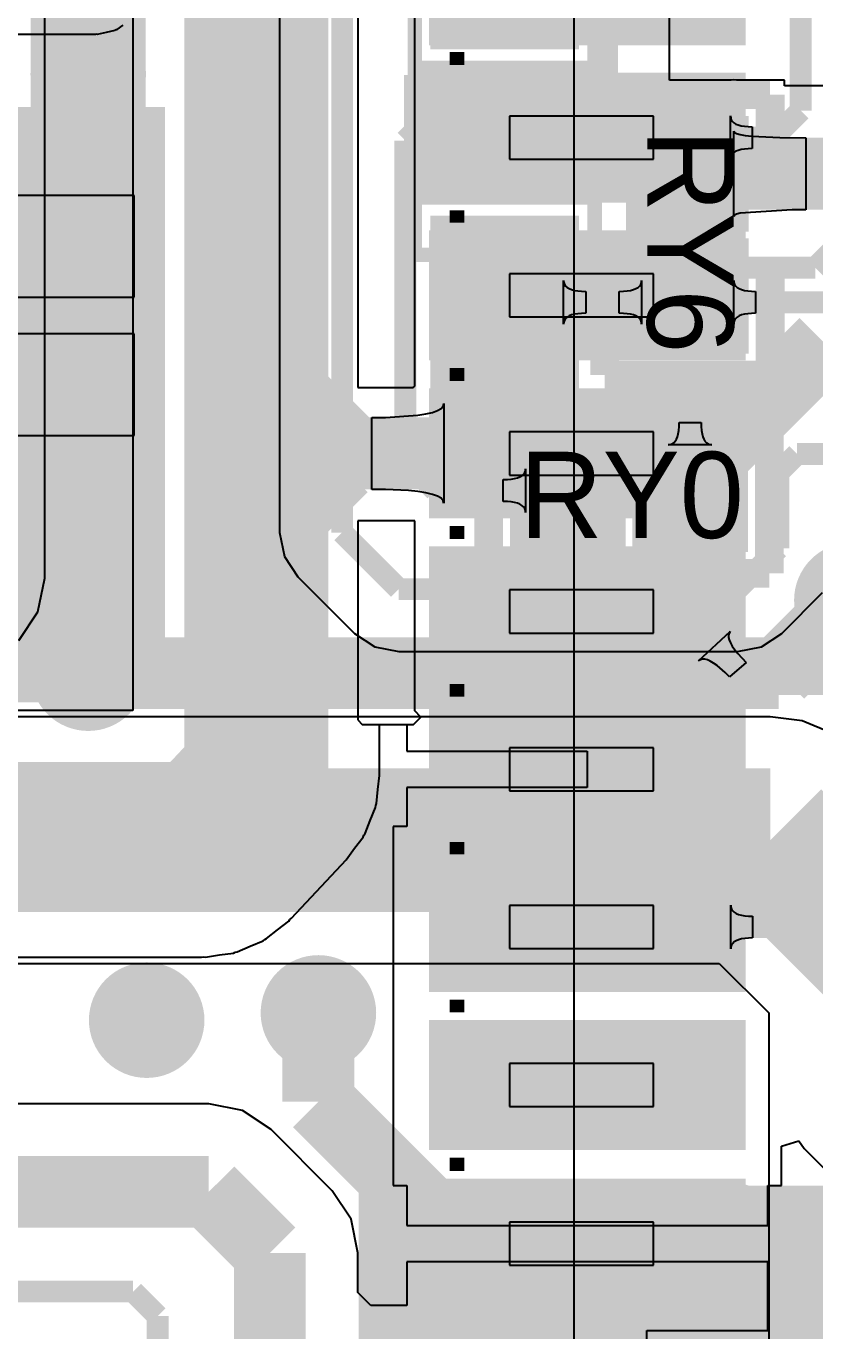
# Model space of a CAD drawing. Extents: x 40.9 to 121.6, y 83.2 to 120.
# Drawn here: x 84.18 to 89.66, y 95.05 to 104.12 of the extents above; entities that cross this region are included whole.
import ezdxf

# ---------------------------------------------------------------- set-up
doc = ezdxf.new("R2010")
doc.units = 0
for name, color, linetype in [('BOTTOMLAYER', 5, 'CONTINUOUS'), ('BOTTOMOVERLAY', 54, 'CONTINUOUS'), ('BOTTOMPASTE', 16, 'CONTINUOUS'), ('BOTTOMSOLDER', 6, 'CONTINUOUS'), ('MECHANICAL13', 56, 'CONTINUOUS'), ('MECHANICAL15', 56, 'CONTINUOUS'), ('MECHANICAL4', 56, 'CONTINUOUS'), ('MECHANICAL5', 56, 'CONTINUOUS'), ('MULTILAYER', 9, 'CONTINUOUS'), ('TOPLAYER', 1, 'CONTINUOUS'), ('TOPOVERLAY', 2, 'CONTINUOUS'), ('TOPPASTE', 8, 'CONTINUOUS'), ('TOPSOLDER', 216, 'CONTINUOUS')]:
    doc.layers.add(name, color=color, linetype=linetype)

msp = doc.modelspace()

# ---------------------------------------------------------------- linework, layer by layer
at = {"layer": 'BOTTOMLAYER'}
for p, q in [((84.304754, 100.2792), (84.304754, 110.132246)), ((84.918466, 106.3752), (84.918466, 100.9396)), ((86.481839, 106.082749), (86.481839, 101.605883)), ((86.876839, 101.615436), (86.876839, 104.985998)), ((89.072009, 103.190896), (89.072009, 103.494898)), ((89.072009, 103.494898), (89.073528, 103.480459)), ((89.073528, 103.480459), (89.07809, 103.467538)), ((89.07809, 103.467538), (89.085689, 103.456138)), ((89.085689, 103.456138), (89.096329, 103.446257)), ((89.096329, 103.446257), (89.11001, 103.437898)), ((89.11001, 103.437898), (89.126728, 103.431058)), ((89.126728, 103.431058), (89.146489, 103.425737)), ((89.146489, 103.425737), (89.169291, 103.421937)), ((89.169291, 103.421937), (89.19513, 103.419659)), ((89.19513, 103.419659), (89.22401, 103.418899)), ((89.22401, 103.418899), (89.22401, 103.266895)), ((89.146489, 103.260058), (89.126728, 103.254736)), ((89.169291, 103.263857), (89.146489, 103.260058)), ((89.19513, 103.266136), (89.169291, 103.263857)), ((89.22401, 103.266895), (89.19513, 103.266136)), ((89.073528, 103.205336), (89.072009, 103.190896)), ((89.07809, 103.218257), (89.073528, 103.205336)), ((89.085689, 103.229656), (89.07809, 103.218257)), ((89.096329, 103.239537), (89.085689, 103.229656)), ((89.11001, 103.247896), (89.096329, 103.239537)), ((89.126728, 103.254736), (89.11001, 103.247896)), ((86.481839, 101.605883), (86.867286, 101.605883)), ((86.867286, 101.605883), (86.876839, 101.615436)), ((86.999887, 101.431974), (87.034888, 101.44458)), ((87.034888, 101.44458), (87.059887, 101.459124)), ((87.059887, 101.459124), (87.074888, 101.475609)), ((87.074888, 101.475609), (87.079887, 101.494031)), ((87.079887, 101.494031), (87.079887, 100.800103)), ((86.579888, 101.397067), (86.674889, 101.398037)), ((86.579888, 100.897068), (86.579888, 101.397067)), ((86.674889, 101.398037), (86.899887, 101.412581)), ((86.899887, 101.412581), (86.954888, 101.421308)), ((86.954888, 101.421308), (86.999887, 101.431974)), ((84.918466, 100.9396), (84.918466, 99.358534)), ((86.674889, 100.896097), (86.579888, 100.897068)), ((86.834889, 100.88834), (86.674889, 100.896097)), ((86.899887, 100.881553), (86.834889, 100.88834)), ((86.954888, 100.872826), (86.899887, 100.881553)), ((86.999887, 100.86216), (86.954888, 100.872826)), ((87.034888, 100.849554), (86.999887, 100.86216)), ((87.059887, 100.83501), (87.034888, 100.849554)), ((87.074888, 100.818526), (87.059887, 100.83501)), ((87.079887, 100.800103), (87.074888, 100.818526)), ((86.876839, 100.678739), (86.481839, 100.678739)), ((86.481839, 100.678739), (86.481839, 99.293761)), ((86.876839, 99.355961), (86.876839, 100.678739)), ((84.258188, 100.045091), (84.304754, 100.2792)), ((84.125575, 99.846625), (84.258188, 100.045091)), ((88.850876, 99.704347), (89.070739, 99.908314)), ((89.070739, 99.908314), (89.062093, 99.897118)), ((89.062093, 99.897118), (89.057823, 99.883633)), ((89.057823, 99.883633), (89.057932, 99.86786)), ((89.057932, 99.86786), (89.06242, 99.849795)), ((89.06242, 99.849795), (89.071285, 99.829445)), ((89.071285, 99.829445), (89.084526, 99.806803)), ((89.084526, 99.806803), (89.102143, 99.781873)), ((89.102143, 99.781873), (89.124142, 99.754654)), ((89.124142, 99.754654), (89.181267, 99.693352)), ((88.862779, 99.712287), (88.850876, 99.704347)), ((88.876812, 99.716008), (88.862779, 99.712287)), ((88.892977, 99.715508), (88.876812, 99.716008)), ((88.911275, 99.710786), (88.892977, 99.715508)), ((88.931704, 99.701845), (88.911275, 99.710786)), ((88.954267, 99.68868), (88.931704, 99.701845)), ((88.978961, 99.671297), (88.954267, 99.68868)), ((89.034747, 99.623865), (88.978961, 99.671297)), ((89.181267, 99.693352), (89.065839, 99.593819)), ((89.065839, 99.593819), (89.034747, 99.623865)), ((84.918466, 99.358534), (83.803419, 99.358534)), ((86.9188, 99.314), (86.876839, 99.355961)), ((86.481839, 99.293761), (86.5124, 99.2632)), ((86.868, 99.2632), (86.9188, 99.314)), ((86.5124, 99.2632), (86.868, 99.2632)), ((86.633134, 98.9076), (86.633134, 99.2632)), ((86.633134, 99.2632), (86.822839, 99.2632)), ((86.822839, 99.2632), (86.822839, 99.076967)), ((86.822839, 99.076967), (88.076837, 99.076967)), ((88.076837, 99.076967), (88.076837, 98.822967)), ((86.620317, 98.810252), (86.633134, 98.9076)), ((88.076837, 98.822967), (86.822839, 98.822967)), ((86.822839, 98.822967), (86.822839, 98.55346)), ((86.610645, 98.712523), (86.620317, 98.810252)), ((86.566332, 98.594959), (86.603921, 98.685706)), ((86.603921, 98.685706), (86.605737, 98.699505)), ((86.605737, 98.699505), (86.610645, 98.712523)), ((86.531707, 98.503095), (86.566332, 98.594959)), ((86.822839, 98.55346), (86.726839, 98.55346)), ((86.726839, 98.55346), (86.726839, 97.153438)), ((86.458499, 98.401033), (86.518272, 98.478934)), ((86.518272, 98.478934), (86.523596, 98.491789)), ((86.523596, 98.491789), (86.531707, 98.503095)), ((86.401257, 98.321233), (86.458499, 98.401033)), ((86.020257, 97.914833), (86.401257, 98.321233)), ((89.073787, 97.701448), (89.073787, 98.00545)), ((89.073787, 98.00545), (89.075306, 97.991011)), ((86.001027, 97.894973), (86.009495, 97.906012)), ((86.009495, 97.906012), (86.020257, 97.914833)), ((89.075306, 97.991011), (89.079868, 97.97809)), ((89.079868, 97.97809), (89.087467, 97.96669)), ((89.087467, 97.96669), (89.098107, 97.956809)), ((89.098107, 97.956809), (89.111788, 97.94845)), ((89.111788, 97.94845), (89.128506, 97.94161)), ((89.128506, 97.94161), (89.148267, 97.936289)), ((89.148267, 97.936289), (89.171069, 97.932489)), ((89.171069, 97.932489), (89.196908, 97.930211)), ((89.196908, 97.930211), (89.225788, 97.929451)), ((89.225788, 97.929451), (89.225788, 97.777447)), ((85.847182, 97.772934), (85.92313, 97.835202)), ((85.92313, 97.835202), (86.001027, 97.894973)), ((85.732719, 97.721138), (85.823466, 97.758728)), ((85.823466, 97.758728), (85.834502, 97.767196)), ((85.834502, 97.767196), (85.847182, 97.772934)), ((89.079868, 97.728809), (89.075306, 97.715888)), ((89.087467, 97.740208), (89.079868, 97.728809)), ((89.098107, 97.750089), (89.087467, 97.740208)), ((89.111788, 97.758448), (89.098107, 97.750089)), ((89.128506, 97.765288), (89.111788, 97.758448)), ((89.148267, 97.77061), (89.128506, 97.765288)), ((89.171069, 97.774409), (89.148267, 97.77061)), ((89.196908, 97.776688), (89.171069, 97.774409)), ((89.225788, 97.777447), (89.196908, 97.776688)), ((83.6676, 97.643866), (85.3948, 97.643866)), ((85.3948, 97.643866), (85.408592, 97.645682)), ((85.408592, 97.645682), (85.422443, 97.644311)), ((85.422443, 97.644311), (85.519326, 97.660259)), ((85.519326, 97.660259), (85.616694, 97.673079)), ((85.616694, 97.673079), (85.629557, 97.678408)), ((85.629557, 97.678408), (85.643278, 97.680666)), ((85.643278, 97.680666), (85.732719, 97.721138)), ((89.075306, 97.715888), (89.073787, 97.701448)), ((86.726839, 97.153438), (86.726839, 96.055396)), ((85.4456, 96.623754), (83.336798, 96.623754)), ((85.679709, 96.577188), (85.4456, 96.623754)), ((85.878175, 96.444575), (85.679709, 96.577188)), ((86.302573, 96.020176), (85.878175, 96.444575)), ((89.426834, 96.330143), (89.548365, 96.367008)), ((89.548365, 96.367008), (89.583471, 96.314471)), ((89.426834, 96.055396), (89.426834, 96.330143)), ((89.583471, 96.314471), (89.735871, 96.162071)), ((86.435187, 95.821711), (86.302573, 96.020176)), ((86.726839, 96.055396), (86.823067, 96.055396)), ((86.823067, 96.055396), (86.823067, 95.778523)), ((89.331063, 95.778523), (89.331063, 96.055396)), ((89.331063, 96.055396), (89.426834, 96.055396)), ((86.481752, 95.587602), (86.435187, 95.821711)), ((86.823067, 95.778523), (89.331063, 95.778523)), ((86.481752, 95.312705), (86.481752, 95.587602)), ((89.331063, 95.524523), (86.823067, 95.524523)), ((86.823067, 95.524523), (86.823067, 95.222898)), ((89.331063, 95.047524), (89.331063, 95.524523)), ((86.571557, 95.222901), (86.481752, 95.312705)), ((86.586037, 95.222901), (86.571557, 95.222901)), ((86.586037, 95.222898), (86.586037, 95.222901)), ((86.823067, 95.222898), (86.586037, 95.222898)), ((88.491035, 94.495899), (88.491035, 95.047524)), ((88.491035, 95.047524), (89.331063, 95.047524))]:
    msp.add_line(p, q, dxfattribs=at)
for points, const_width in [([(84.6074, 103.7844), (84.6074, 106.4006)], 0.800001), ([(85.7758, 100.9396), (85.7758, 106.3752)], 1.000001), ([(89.5604, 103.5304), (89.5604, 105.029)], 0.152001), ([(84.6074, 103.0478), (84.6074, 103.7844)], 0.800001), ([(89.372897, 103.342897), (89.5604, 103.5304)], 0.152001), ([(84.6074, 102.0826), (84.6074, 103.0478)], 0.800001), ([(88.075059, 103.342897), (89.372897, 103.342897)], 0.152001), ([(89.662, 102.4382), (89.916, 102.6922)], 0.152001), ([(84.6074, 101.1428), (84.6074, 102.0826)], 0.800001), ([(89.092329, 102.4382), (89.662, 102.4382)], 0.152001), ([(88.963929, 101.147067), (89.729064, 101.912202)], 0.499999), ([(89.729064, 101.912202), (90.666799, 101.912202)], 0.499999), ([(85.8139, 101.7905), (86.3854, 101.219)], 0.499999), ([(84.6074, 100.4062), (84.6074, 101.1428)], 0.800001), ([(85.7758, 98.9076), (85.7758, 100.9396)], 1.000001), ([(85.7758, 100.9396), (85.983267, 101.147067)], 0.499999), ([(85.983267, 101.147067), (88.076837, 101.147067)], 0.499999), ([(88.076837, 101.147067), (88.963929, 101.147067)], 0.499999), ([(85.8012, 100.4824), (86.3727, 101.0539)], 0.499999), ([(84.6074, 99.6188), (84.6074, 100.4062)], 0.800001), ([(88.076837, 100.048263), (88.718875, 100.048263)], 0.152001), ([(88.718875, 100.048263), (89.224538, 99.5426)], 0.152001), ([(89.224538, 99.5426), (90.405402, 99.5426)], 0.152001), ([(85.3948, 98.5012), (85.7758, 98.9076)], 1.000001), ([(83.6676, 98.5012), (85.3948, 98.5012)], 1.000001), ([(88.076837, 97.853449), (89.801751, 97.853449)], 0.152001), ([(86.2076, 96.63824), (86.2076, 97.2566)], 0.499999), ([(86.2076, 96.63824), (87.194316, 95.651523)], 0.499999), ([(83.0834, 96.012), (85.4456, 96.012)], 0.499999), ([(85.4456, 96.012), (85.869998, 95.587602)], 0.499999), ([(87.0712, 95.6818), (87.538535, 95.214465)], 0.499999), ([(85.869998, 89.298998), (85.869998, 95.587602)], 0.499999), ([(87.194316, 95.651523), (89.0524, 95.651523)], 0.499999), ([(87.538535, 94.368899), (87.538535, 95.214465)], 0.499999), ([(82.150999, 95.318801), (84.919599, 95.318801)], 0.152001), ([(84.919599, 95.318801), (85.09, 95.1484)], 0.152001), ([(85.09, 94.0054), (85.09, 95.1484)], 0.152001)]:
    msp.add_lwpolyline(points, dxfattribs=dict(at, const_width=const_width))
at = {"layer": 'BOTTOMLAYER', "const_width": 0.299999}
for points in [[(84.4574, 103.7844, 1), (84.7574, 103.7844, 1)], [(84.4574, 103.0478, 1), (84.7574, 103.0478, 1)], [(84.4574, 102.0826, 1), (84.7574, 102.0826, 1)], [(84.4574, 101.1428, 1), (84.7574, 101.1428, 1)], [(84.4574, 100.4062, 1), (84.7574, 100.4062, 1)], [(89.766, 100.1268, 1), (90.066, 100.1268, 1)], [(84.4574, 99.6188, 1), (84.7574, 99.6188, 1)], [(84.3304, 98.4504, 1), (84.6304, 98.4504, 1)], [(86.0576, 97.2566, 1), (86.3576, 97.2566, 1)], [(84.8638, 97.2058, 1), (85.1638, 97.2058, 1)], [(86.9212, 95.6818, 1), (87.2212, 95.6818, 1)], [(88.9024, 95.6818, 1), (89.2024, 95.6818, 1)]]:
    msp.add_lwpolyline(points, format="xyb", close=True, dxfattribs=at)
at = {"layer": 'BOTTOMLAYER'}
for points in [[(89.076835, 104.085974), (89.076835, 104.785998), (87.076839, 104.085974), (87.076839, 104.785998)], [(89.075057, 102.992885), (89.075057, 103.692909), (87.075061, 102.992885), (87.075061, 103.692909)], [(89.076835, 101.896367), (89.076835, 102.596391), (87.076839, 101.896367), (87.076839, 102.596391)], [(89.076835, 100.797055), (89.076835, 101.497079), (87.076839, 100.797055), (87.076839, 101.497079)], [(89.076835, 99.698251), (89.076835, 100.398275), (87.076839, 99.698251), (87.076839, 100.398275)], [(89.076835, 98.599955), (89.076835, 99.299979), (87.076839, 98.599955), (87.076839, 99.299979)], [(89.076835, 97.503437), (89.076835, 98.203461), (87.076839, 97.503437), (87.076839, 98.203461)], [(89.076835, 96.405395), (89.076835, 97.105419), (87.076839, 96.405395), (87.076839, 97.105419)], [(86.487, 93.726), (90.0684, 93.726), (86.487, 96.055393), (90.0684, 96.055393)], [(89.077063, 95.301524), (89.077063, 96.001522), (87.077067, 95.301524), (87.077067, 96.001522)]]:
    msp.add_solid(points, dxfattribs=at)
at = {"layer": 'BOTTOMOVERLAY', "const_width": 0.1016}
for points in [[(87.171886, 103.847824), (87.171886, 103.937511)], [(87.171886, 102.751255), (87.171886, 102.837945)], [(87.171886, 101.651689), (87.171886, 101.741427)], [(87.171886, 100.553139), (87.171886, 100.642115)], [(87.171886, 99.454843), (87.171886, 99.543311)], [(87.171886, 98.358325), (87.171886, 98.445015)], [(87.171886, 97.260283), (87.171886, 97.348497)], [(87.171886, 96.156399), (87.171886, 96.250455)]]:
    msp.add_lwpolyline(points, dxfattribs=at)
at = {"layer": 'BOTTOMPASTE'}
for points in [[(89.076835, 104.085974), (89.076835, 104.785998), (87.076839, 104.085974), (87.076839, 104.785998)], [(89.075057, 102.992885), (89.075057, 103.692909), (87.075061, 102.992885), (87.075061, 103.692909)], [(89.076835, 101.896367), (89.076835, 102.596391), (87.076839, 101.896367), (87.076839, 102.596391)], [(89.076835, 100.797055), (89.076835, 101.497079), (87.076839, 100.797055), (87.076839, 101.497079)], [(89.076835, 99.698251), (89.076835, 100.398275), (87.076839, 99.698251), (87.076839, 100.398275)], [(89.076835, 98.599955), (89.076835, 99.299979), (87.076839, 98.599955), (87.076839, 99.299979)], [(89.076835, 97.503437), (89.076835, 98.203461), (87.076839, 97.503437), (87.076839, 98.203461)], [(89.076835, 96.405395), (89.076835, 97.105419), (87.076839, 96.405395), (87.076839, 97.105419)], [(89.077063, 95.301524), (89.077063, 96.001522), (87.077067, 95.301524), (87.077067, 96.001522)]]:
    msp.add_solid(points, dxfattribs=at)
at = {"layer": 'BOTTOMSOLDER', "const_width": 0.401599}
for points in [[(84.4066, 103.7844, 1), (84.8082, 103.7844, 1)], [(84.4066, 103.0478, 1), (84.8082, 103.0478, 1)], [(84.4066, 102.0826, 1), (84.8082, 102.0826, 1)], [(84.4066, 101.1428, 1), (84.8082, 101.1428, 1)], [(84.4066, 100.4062, 1), (84.8082, 100.4062, 1)], [(89.7152, 100.1268, 1), (90.1168, 100.1268, 1)], [(84.4066, 99.6188, 1), (84.8082, 99.6188, 1)], [(84.2796, 98.4504, 1), (84.6812, 98.4504, 1)], [(86.0068, 97.2566, 1), (86.4084, 97.2566, 1)], [(84.813, 97.2058, 1), (85.2146, 97.2058, 1)], [(86.8704, 95.6818, 1), (87.272, 95.6818, 1)], [(88.8516, 95.6818, 1), (89.2532, 95.6818, 1)]]:
    msp.add_lwpolyline(points, format="xyb", close=True, dxfattribs=at)
at = {"layer": 'BOTTOMSOLDER'}
for points in [[(89.178435, 103.984374), (89.178435, 104.887598), (86.975239, 103.984374), (86.975239, 104.887598)], [(89.176657, 102.891285), (89.176657, 103.794509), (86.973461, 102.891285), (86.973461, 103.794509)], [(89.178435, 101.794767), (89.178435, 102.697991), (86.975239, 101.794767), (86.975239, 102.697991)], [(89.178435, 100.695455), (89.178435, 101.598679), (86.975239, 100.695455), (86.975239, 101.598679)], [(89.178435, 99.596651), (89.178435, 100.499875), (86.975239, 99.596651), (86.975239, 100.499875)], [(89.178435, 98.498355), (89.178435, 99.401579), (86.975239, 98.498355), (86.975239, 99.401579)], [(89.178435, 97.401837), (89.178435, 98.305061), (86.975239, 97.401837), (86.975239, 98.305061)], [(89.178435, 96.303795), (89.178435, 97.207019), (86.975239, 96.303795), (86.975239, 97.207019)], [(89.178663, 95.199924), (89.178663, 96.103122), (86.975467, 95.199924), (86.975467, 96.103122)], [(88.338635, 93.667301), (88.338635, 95.070498), (86.738435, 93.667301), (86.738435, 95.070498)]]:
    msp.add_solid(points, dxfattribs=at)
at = {"layer": 'MECHANICAL13', "const_width": 0.1}
for points in [[(86.878, 102.527999), (86.878, 104.228001)], [(88.128, 102.527999), (88.128, 104.228001)], [(86.878, 102.527999), (88.128, 102.527999)]]:
    msp.add_lwpolyline(points, dxfattribs=at)
at = {"layer": 'MECHANICAL15', "const_width": 0.1}
for points in [[(87.503, 100.878), (87.503, 101.477996)], [(87.203006, 101.177999), (87.802999, 101.178002)]]:
    msp.add_lwpolyline(points, dxfattribs=at)
at = {"layer": 'MECHANICAL4'}
msp.add_line((87.986692, 94.775884), (87.986692, 109.525867), dxfattribs=at)
at = {"layer": 'MECHANICAL5'}
for p, q in [((88.536704, 103.49291), (87.536706, 103.49291)), ((87.536706, 103.49291), (87.536706, 103.192885)), ((88.536704, 103.192885), (88.536704, 103.49291)), ((87.536706, 103.192885), (88.536704, 103.192885)), ((88.536729, 102.396392), (87.536731, 102.396392)), ((87.536731, 102.396392), (87.536731, 102.096367)), ((88.536729, 102.096367), (88.536729, 102.396392)), ((87.536731, 102.096367), (88.536729, 102.096367)), ((88.536729, 101.29708), (87.536731, 101.29708)), ((87.536731, 101.29708), (87.536731, 100.997055)), ((88.536729, 100.997055), (88.536729, 101.29708)), ((87.536731, 100.997055), (88.536729, 100.997055)), ((88.536729, 100.198276), (87.536731, 100.198276)), ((87.536731, 100.198276), (87.536731, 99.898251)), ((88.536729, 99.898251), (88.536729, 100.198276)), ((87.536731, 99.898251), (88.536729, 99.898251)), ((88.536729, 99.09998), (87.536731, 99.09998)), ((87.536731, 99.09998), (87.536731, 98.799955)), ((88.536729, 98.799955), (88.536729, 99.09998)), ((87.536731, 98.799955), (88.536729, 98.799955)), ((88.536729, 98.003462), (87.536731, 98.003462)), ((87.536731, 98.003462), (87.536731, 97.703437)), ((88.536729, 97.703437), (88.536729, 98.003462)), ((87.536731, 97.703437), (88.536729, 97.703437)), ((88.536729, 96.90542), (87.536731, 96.90542)), ((87.536731, 96.90542), (87.536731, 96.605395)), ((88.536729, 96.605395), (88.536729, 96.90542)), ((87.536731, 96.605395), (88.536729, 96.605395)), ((88.536729, 95.801536), (87.536731, 95.801536)), ((87.536731, 95.801536), (87.536731, 95.501511)), ((88.536729, 95.501511), (88.536729, 95.801536)), ((87.536731, 95.501511), (88.536729, 95.501511))]:
    msp.add_line(p, q, dxfattribs=at)
at = {"layer": 'MULTILAYER', "const_width": 0.299999}
for points in [[(84.4574, 103.7844, 1), (84.7574, 103.7844, 1)], [(84.4574, 103.0478, 1), (84.7574, 103.0478, 1)], [(84.4574, 102.0826, 1), (84.7574, 102.0826, 1)], [(84.4574, 101.1428, 1), (84.7574, 101.1428, 1)], [(84.4574, 100.4062, 1), (84.7574, 100.4062, 1)], [(89.766, 100.1268, 1), (90.066, 100.1268, 1)], [(84.4574, 99.6188, 1), (84.7574, 99.6188, 1)], [(84.3304, 98.4504, 1), (84.6304, 98.4504, 1)], [(86.0576, 97.2566, 1), (86.3576, 97.2566, 1)], [(84.8638, 97.2058, 1), (85.1638, 97.2058, 1)], [(86.9212, 95.6818, 1), (87.2212, 95.6818, 1)], [(88.9024, 95.6818, 1), (89.2024, 95.6818, 1)]]:
    msp.add_lwpolyline(points, format="xyb", close=True, dxfattribs=at)
at = {"layer": 'TOPLAYER'}
for p, q in [((85.93806, 108.172085), (85.93806, 100.596995)), ((88.648545, 103.741802), (88.648545, 105.152124)), ((84.673056, 104.062853), (84.733623, 104.077546)), ((84.733623, 104.077546), (84.794763, 104.089708)), ((84.794763, 104.089708), (84.801039, 104.093902)), ((84.801039, 104.093902), (84.80837, 104.09568)), ((84.80837, 104.09568), (84.850173, 104.126203)), ((81.941657, 104.062543), (84.6582, 104.062543)), ((84.6582, 104.062543), (84.665602, 104.064016)), ((84.665602, 104.064016), (84.673056, 104.062853)), ((89.048798, 103.741802), (88.648545, 103.741802)), ((89.052842, 103.743117), (89.048798, 103.741802)), ((89.069662, 103.741802), (89.052842, 103.743117)), ((89.075798, 103.741802), (89.069662, 103.741802)), ((89.094953, 103.745612), (89.075798, 103.741802)), ((89.114107, 103.741802), (89.094953, 103.745612)), ((89.448, 103.741802), (89.114107, 103.741802)), ((89.448, 103.703557), (89.448, 103.741802)), ((90.481597, 103.703557), (89.448, 103.703557)), ((89.094953, 102.794852), (89.094953, 103.388754)), ((89.094953, 103.388754), (89.099954, 103.379834)), ((89.099954, 103.379834), (89.114953, 103.371851)), ((89.114953, 103.371851), (89.139954, 103.36481)), ((89.139954, 103.36481), (89.174952, 103.358706)), ((89.174952, 103.358706), (89.219954, 103.35354)), ((89.219954, 103.35354), (89.414952, 103.34368)), ((89.414952, 103.34368), (89.594952, 103.341802)), ((89.594952, 103.341802), (89.594952, 102.841803)), ((84.926, 102.940198), (83.439, 102.940198)), ((84.926, 102.233199), (84.926, 102.940198)), ((89.099954, 102.803772), (89.094953, 102.794852)), ((89.114953, 102.811755), (89.099954, 102.803772)), ((89.139954, 102.818796), (89.114953, 102.811755)), ((89.499953, 102.841334), (89.139954, 102.818796)), ((89.594952, 102.841803), (89.499953, 102.841334)), ((87.911904, 102.046001), (87.911904, 102.350004)), ((87.911904, 102.350004), (87.913454, 102.335564)), ((88.452546, 102.335564), (88.454095, 102.350004)), ((88.454095, 102.350004), (88.454095, 102.046001)), ((89.094953, 102.046001), (89.094953, 102.350004)), ((89.094953, 102.350004), (89.096472, 102.335564)), ((87.913454, 102.335564), (87.918107, 102.322643)), ((87.918107, 102.322643), (87.925859, 102.311243)), ((87.925859, 102.311243), (87.936713, 102.301363)), ((87.936713, 102.301363), (87.950667, 102.293003)), ((87.950667, 102.293003), (87.967721, 102.286163)), ((87.967721, 102.286163), (87.987878, 102.280842)), ((87.987878, 102.280842), (88.011137, 102.277042)), ((88.011137, 102.277042), (88.037495, 102.274764)), ((88.037495, 102.274764), (88.066954, 102.274004)), ((88.066954, 102.274004), (88.066954, 102.122)), ((88.299046, 102.274004), (88.328505, 102.274764)), ((88.299046, 102.122), (88.299046, 102.274004)), ((88.328505, 102.274764), (88.354863, 102.277042)), ((88.354863, 102.277042), (88.378121, 102.280842)), ((88.378121, 102.280842), (88.398279, 102.286163)), ((88.398279, 102.286163), (88.415332, 102.293003)), ((88.415332, 102.293003), (88.429287, 102.301363)), ((88.429287, 102.301363), (88.440141, 102.311243)), ((88.440141, 102.311243), (88.447893, 102.322643)), ((88.447893, 102.322643), (88.452546, 102.335564)), ((89.096472, 102.335564), (89.101033, 102.322643)), ((89.101033, 102.322643), (89.108633, 102.311243)), ((89.108633, 102.311243), (89.119273, 102.301363)), ((89.119273, 102.301363), (89.132954, 102.293003)), ((89.132954, 102.293003), (89.149672, 102.286163)), ((89.149672, 102.286163), (89.169433, 102.280842)), ((89.169433, 102.280842), (89.192235, 102.277042)), ((89.192235, 102.277042), (89.218074, 102.274764)), ((89.218074, 102.274764), (89.246954, 102.274004)), ((89.246954, 102.274004), (89.246954, 102.122)), ((83.439, 102.233199), (84.926, 102.233199)), ((87.925859, 102.084762), (87.918107, 102.073362)), ((87.936713, 102.094642), (87.925859, 102.084762)), ((87.950667, 102.103001), (87.936713, 102.094642)), ((87.967721, 102.109841), (87.950667, 102.103001)), ((87.987878, 102.115163), (87.967721, 102.109841)), ((88.011137, 102.118963), (87.987878, 102.115163)), ((88.037495, 102.121241), (88.011137, 102.118963)), ((88.066954, 102.122), (88.037495, 102.121241)), ((88.328505, 102.121241), (88.299046, 102.122)), ((88.354863, 102.118963), (88.328505, 102.121241)), ((88.378121, 102.115163), (88.354863, 102.118963)), ((88.398279, 102.109841), (88.378121, 102.115163)), ((88.415332, 102.103001), (88.398279, 102.109841)), ((88.429287, 102.094642), (88.415332, 102.103001)), ((88.440141, 102.084762), (88.429287, 102.094642)), ((88.447893, 102.073362), (88.440141, 102.084762)), ((89.108633, 102.084762), (89.101033, 102.073362)), ((89.119273, 102.094642), (89.108633, 102.084762)), ((89.132954, 102.103001), (89.119273, 102.094642)), ((89.149672, 102.109841), (89.132954, 102.103001)), ((89.169433, 102.115163), (89.149672, 102.109841)), ((89.192235, 102.118963), (89.169433, 102.115163)), ((89.218074, 102.121241), (89.192235, 102.118963)), ((89.246954, 102.122), (89.218074, 102.121241)), ((87.913454, 102.060441), (87.911904, 102.046001)), ((87.918107, 102.073362), (87.913454, 102.060441)), ((88.452546, 102.060441), (88.447893, 102.073362)), ((88.454095, 102.046001), (88.452546, 102.060441)), ((89.096472, 102.060441), (89.094953, 102.046001)), ((89.101033, 102.073362), (89.096472, 102.060441)), ((84.926, 101.979199), (83.439, 101.979199)), ((84.926, 101.2722), (84.926, 101.979199)), ((88.714842, 101.333295), (88.715601, 101.362754)), ((88.715601, 101.362754), (88.867605, 101.362754)), ((88.867605, 101.362754), (88.868364, 101.333295)), ((83.439, 101.2722), (84.926, 101.2722)), ((88.696602, 101.246468), (88.703442, 101.263521)), ((88.703442, 101.263521), (88.708763, 101.283679)), ((88.708763, 101.283679), (88.712563, 101.306937)), ((88.712563, 101.306937), (88.714842, 101.333295)), ((88.868364, 101.333295), (88.870643, 101.306937)), ((88.870643, 101.306937), (88.874443, 101.283679)), ((88.874443, 101.283679), (88.879764, 101.263521)), ((88.879764, 101.263521), (88.886604, 101.246468)), ((88.639602, 101.207705), (88.654042, 101.209254)), ((88.943604, 101.207705), (88.639602, 101.207705)), ((88.654042, 101.209254), (88.666963, 101.213907)), ((88.666963, 101.213907), (88.678362, 101.221659)), ((88.678362, 101.221659), (88.688243, 101.232513)), ((88.688243, 101.232513), (88.696602, 101.246468)), ((88.886604, 101.246468), (88.894963, 101.232513)), ((88.894963, 101.232513), (88.904844, 101.221659)), ((88.904844, 101.221659), (88.916243, 101.213907)), ((88.916243, 101.213907), (88.929164, 101.209254)), ((88.929164, 101.209254), (88.943604, 101.207705)), ((87.608936, 100.983801), (87.622891, 100.99216)), ((87.622891, 100.99216), (87.633744, 101.002041)), ((87.633744, 101.002041), (87.641496, 101.01344)), ((87.641496, 101.01344), (87.646149, 101.026361)), ((87.646149, 101.026361), (87.647699, 101.040801)), ((87.647699, 101.040801), (87.647699, 100.736799)), ((87.492649, 100.964802), (87.522108, 100.965561)), ((87.492649, 100.812798), (87.492649, 100.964802)), ((87.522108, 100.965561), (87.548466, 100.96784)), ((87.548466, 100.96784), (87.571725, 100.97164)), ((87.571725, 100.97164), (87.591882, 100.976961)), ((87.591882, 100.976961), (87.608936, 100.983801)), ((87.522108, 100.812039), (87.492649, 100.812798)), ((87.548466, 100.80976), (87.522108, 100.812039)), ((87.571725, 100.80596), (87.548466, 100.80976)), ((87.591882, 100.800639), (87.571725, 100.80596)), ((87.608936, 100.793799), (87.591882, 100.800639)), ((87.622891, 100.78544), (87.608936, 100.793799)), ((87.633744, 100.775559), (87.622891, 100.78544)), ((87.641496, 100.76416), (87.633744, 100.775559)), ((87.646149, 100.751239), (87.641496, 100.76416)), ((87.647699, 100.736799), (87.646149, 100.751239)), ((85.93806, 100.596995), (85.971123, 100.430777)), ((85.971123, 100.430777), (86.065276, 100.289865)), ((86.065276, 100.289865), (86.459266, 99.895876)), ((89.428256, 99.895871), (89.711393, 100.179007)), ((86.459266, 99.895876), (86.459268, 99.895873)), ((86.459268, 99.895873), (86.459266, 99.895873)), ((86.459266, 99.895873), (86.459268, 99.895868)), ((86.459268, 99.895868), (86.459271, 99.895868)), ((86.459271, 99.895868), (86.459273, 99.895866)), ((86.459273, 99.895866), (86.459273, 99.895868)), ((86.459273, 99.895868), (86.459273, 99.895866)), ((86.459273, 99.895866), (86.459273, 99.895866)), ((86.459273, 99.895866), (86.459273, 99.895866)), ((86.459273, 99.895866), (86.459276, 99.895866)), ((86.459276, 99.895866), (86.459276, 99.895868)), ((86.459276, 99.895868), (86.600182, 99.801718)), ((89.287345, 99.801718), (89.428256, 99.895871)), ((89.428256, 99.895871), (89.428259, 99.895868)), ((89.428259, 99.895868), (89.428256, 99.895871)), ((86.600182, 99.801718), (86.7664, 99.768655)), ((86.7664, 99.768655), (89.121127, 99.768655)), ((89.121127, 99.768655), (89.287345, 99.801718)), ((89.349202, 99.315732), (81.730878, 99.315732)), ((89.571096, 99.28652), (89.349202, 99.315732)), ((89.77787, 99.200871), (89.571096, 99.28652)), ((81.942198, 97.601065), (88.994082, 97.601065)), ((88.994082, 97.601065), (89.338066, 97.25708)), ((89.338066, 97.25708), (89.338066, 93.696986))]:
    msp.add_line(p, q, dxfattribs=at)
for points, const_width in [([(86.372405, 100.596995), (86.372405, 108.351998)], 0.152001), ([(88.2142, 103.5812), (88.2142, 105.152124)], 0.152001), ([(88.0618, 103.4288), (88.2142, 103.5812)], 0.152001), ([(86.811998, 103.321998), (86.9188, 103.4288)], 0.152001), ([(86.9188, 103.4288), (88.0618, 103.4288)], 0.152001), ([(86.811998, 101.097202), (86.811998, 103.321998)], 0.152001), ([(88.773, 103.091803), (90.481597, 103.091803)], 0.499999), ([(87.503, 102.198002), (91.324598, 102.198002)], 0.152001), ([(88.791603, 101.517003), (88.9, 101.6254)], 0.152001), ([(88.9, 101.6254), (91.1098, 101.6254)], 0.152001), ([(88.791603, 100.8888), (88.791603, 101.517003)], 0.152001), ([(86.811998, 101.097202), (87.0204, 100.8888)], 0.152001), ([(89.404264, 101.012064), (89.535, 101.1428)], 0.152001), ([(89.535, 101.1428), (90.678, 101.1428)], 0.152001), ([(89.404264, 100.486136), (89.404264, 101.012064)], 0.152001), ([(87.0204, 100.8888), (87.941602, 100.8888)], 0.152001), ([(86.372405, 100.596995), (86.7664, 100.203)], 0.152001), ([(89.121127, 100.203), (89.404264, 100.486136)], 0.152001), ([(89.408, 99.6188), (89.916, 100.1268)], 0.499999), ([(86.7664, 100.203), (89.121127, 100.203)], 0.152001), ([(84.6074, 99.6188), (89.408, 99.6188)], 0.499999), ([(80.9498, 98.458398), (89.349202, 98.458398)], 1.000001), ([(89.349202, 98.458398), (90.1954, 97.6122)], 1.000001)]:
    msp.add_lwpolyline(points, dxfattribs=dict(at, const_width=const_width))
at = {"layer": 'TOPLAYER', "const_width": 0.299999}
for points in [[(84.4574, 103.7844, 1), (84.7574, 103.7844, 1)], [(84.4574, 103.0478, 1), (84.7574, 103.0478, 1)], [(84.4574, 102.0826, 1), (84.7574, 102.0826, 1)], [(84.4574, 101.1428, 1), (84.7574, 101.1428, 1)], [(84.4574, 100.4062, 1), (84.7574, 100.4062, 1)], [(89.766, 100.1268, 1), (90.066, 100.1268, 1)], [(84.4574, 99.6188, 1), (84.7574, 99.6188, 1)], [(84.3304, 98.4504, 1), (84.6304, 98.4504, 1)], [(86.0576, 97.2566, 1), (86.3576, 97.2566, 1)], [(84.8638, 97.2058, 1), (85.1638, 97.2058, 1)], [(86.9212, 95.6818, 1), (87.2212, 95.6818, 1)], [(88.9024, 95.6818, 1), (89.2024, 95.6818, 1)]]:
    msp.add_lwpolyline(points, format="xyb", close=True, dxfattribs=at)
at = {"layer": 'TOPLAYER'}
for points in [[(87.088, 105.057997), (87.088, 104.057999), (87.918, 105.057997), (87.918, 104.057999)], [(81.9658, 99.4156), (85.1408, 99.4156), (81.9658, 103.5558), (85.1408, 103.5558)], [(89.098001, 102.791804), (89.098001, 103.391802), (88.447999, 102.791804), (88.447999, 103.391802)], [(81.952, 102.686198), (81.952, 101.5262), (84.672, 102.686198), (84.672, 101.5262)], [(87.088, 102.698001), (87.088, 101.698003), (87.918, 102.698001), (87.918, 101.698003)], [(89.098001, 101.941803), (89.098001, 102.541802), (88.447999, 101.941803), (88.447999, 102.541802)], [(87.641603, 100.563799), (88.241602, 100.563799), (87.641603, 101.213801), (88.241602, 101.213801)], [(88.491604, 100.563799), (89.091602, 100.563799), (88.491604, 101.213801), (89.091602, 101.213801)]]:
    msp.add_solid(points, dxfattribs=at)
at = {"layer": 'TOPOVERLAY', "const_width": 0.2}
for points in [[(86.902999, 102.978001), (86.903006, 103.778002)], [(86.903006, 103.778002), (88.103001, 103.778004)], [(88.103001, 102.978003), (88.103001, 103.778004)], [(88.198002, 102.966799), (88.198002, 103.641799)], [(88.198002, 103.641799), (89.348003, 103.641799)], [(89.348003, 102.966799), (89.348003, 103.641799)], [(86.903001, 103.508), (88.102999, 103.507995)], [(86.902999, 102.978001), (88.103001, 102.978003)], [(84.971997, 101.6262), (84.971997, 102.681202)], [(88.198002, 101.691801), (88.198002, 102.366801)], [(89.348003, 101.691801), (89.348003, 102.366801)], [(88.198002, 101.691801), (89.348003, 101.691801)], [(87.391601, 101.463798), (88.066601, 101.463798)], [(87.391601, 100.313797), (87.391601, 101.463798)], [(88.666599, 101.463798), (89.341599, 101.463798)], [(89.341599, 100.313797), (89.341599, 101.463798)], [(82.051997, 101.226201), (84.571997, 101.226201)], [(87.391601, 100.313797), (88.066601, 100.313797)], [(88.666599, 100.313797), (89.341599, 100.313797)]]:
    msp.add_lwpolyline(points, dxfattribs=at)
msp.add_lwpolyline([(84.971997, 101.6262, -0.414214), (84.571997, 101.226201)], format="xyb", dxfattribs=at)
at = {"layer": 'TOPOVERLAY', "const_width": 0.1}
for points in [[(84.921997, 101.6262, 1), (85.021997, 101.6262, 1)], [(84.521998, 101.226201, 1), (84.621997, 101.226201, 1)]]:
    msp.add_lwpolyline(points, format="xyb", close=True, dxfattribs=at)
at = {"layer": 'TOPPASTE'}
for points in [[(87.088, 105.057997), (87.088, 104.057999), (87.918, 105.057997), (87.918, 104.057999)], [(89.098001, 102.791804), (89.098001, 103.391802), (88.447999, 102.791804), (88.447999, 103.391802)], [(81.952, 102.686198), (81.952, 101.5262), (84.672, 102.686198), (84.672, 101.5262)], [(87.088, 102.698001), (87.088, 101.698003), (87.918, 102.698001), (87.918, 101.698003)], [(89.098001, 101.941803), (89.098001, 102.541802), (88.447999, 101.941803), (88.447999, 102.541802)], [(87.641603, 100.563799), (88.241602, 100.563799), (87.641603, 101.213801), (88.241602, 101.213801)], [(88.491604, 100.563799), (89.091602, 100.563799), (88.491604, 101.213801), (89.091602, 101.213801)]]:
    msp.add_solid(points, dxfattribs=at)
at = {"layer": 'TOPSOLDER', "const_width": 0.401599}
for points in [[(84.4066, 103.7844, 1), (84.8082, 103.7844, 1)], [(84.4066, 103.0478, 1), (84.8082, 103.0478, 1)], [(84.4066, 102.0826, 1), (84.8082, 102.0826, 1)], [(84.4066, 101.1428, 1), (84.8082, 101.1428, 1)], [(84.4066, 100.4062, 1), (84.8082, 100.4062, 1)], [(89.7152, 100.1268, 1), (90.1168, 100.1268, 1)], [(84.4066, 99.6188, 1), (84.8082, 99.6188, 1)], [(84.2796, 98.4504, 1), (84.6812, 98.4504, 1)], [(86.0068, 97.2566, 1), (86.4084, 97.2566, 1)], [(84.813, 97.2058, 1), (85.2146, 97.2058, 1)], [(86.8704, 95.6818, 1), (87.272, 95.6818, 1)], [(88.8516, 95.6818, 1), (89.2532, 95.6818, 1)]]:
    msp.add_lwpolyline(points, format="xyb", close=True, dxfattribs=at)
at = {"layer": 'TOPSOLDER'}
for points in [[(86.9864, 105.159597), (86.9864, 103.956399), (88.0196, 105.159597), (88.0196, 103.956399)], [(89.199601, 102.690204), (89.199601, 103.493402), (88.346399, 102.690204), (88.346399, 103.493402)], [(81.8504, 102.787798), (81.8504, 101.4246), (84.7736, 102.787798), (84.7736, 101.4246)], [(86.9864, 102.799601), (86.9864, 101.596403), (88.0196, 102.799601), (88.0196, 101.596403)], [(89.199601, 101.840203), (89.199601, 102.643402), (88.346399, 101.840203), (88.346399, 102.643402)], [(87.540003, 100.462199), (88.343202, 100.462199), (87.540003, 101.315401), (88.343202, 101.315401)], [(88.390004, 100.462199), (89.193202, 100.462199), (88.390004, 101.315401), (89.193202, 101.315401)]]:
    msp.add_solid(points, dxfattribs=at)

# ---------------------------------------------------------------- texts
at = {"layer": 'TOPOVERLAY'}
msp.add_text('RY6', height=0.599999, rotation=270, dxfattribs=at).set_placement((88.4936, 103.4034))
msp.add_text('RY0', height=0.599999, dxfattribs=at).set_placement((87.6046, 100.5586))

doc.saveas('drawing.dxf')
